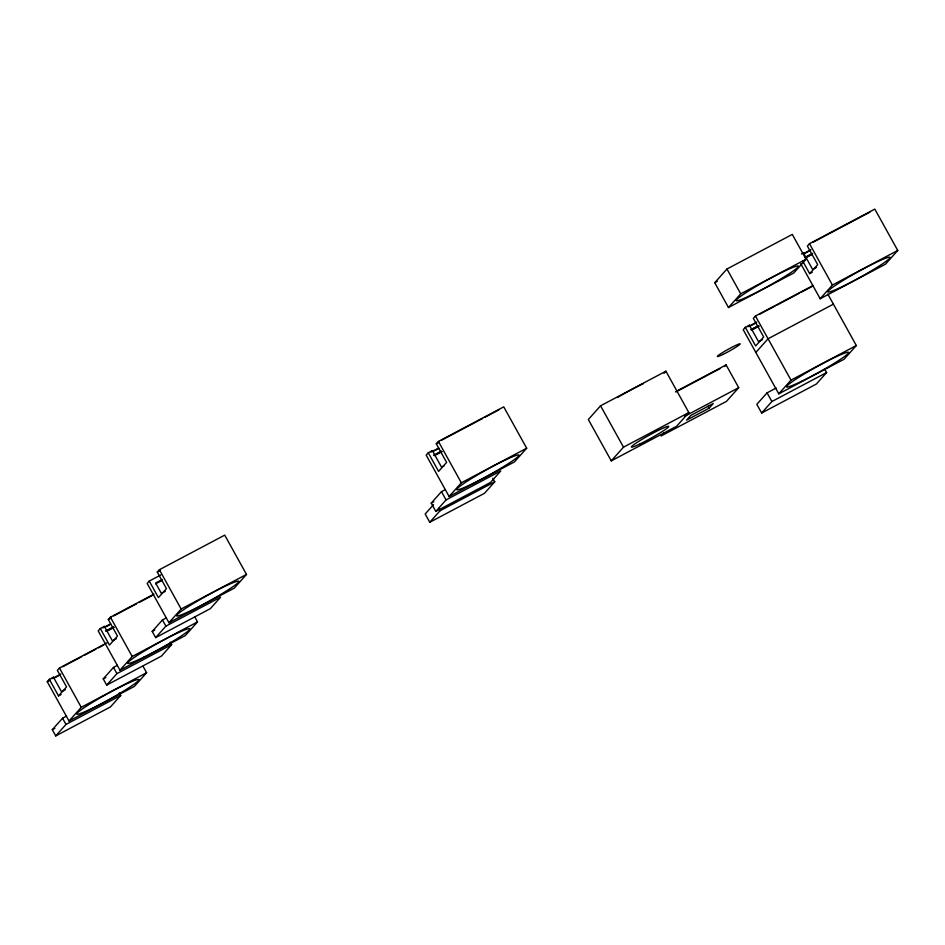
<?xml version="1.0" encoding="UTF-8"?>
<svg xmlns="http://www.w3.org/2000/svg" width="945" height="945" viewBox="0 0 945 945"><rect width="100%" height="100%" fill="white"/><g stroke="black" fill="none" stroke-linecap="round" stroke-linejoin="round"><path stroke-width="1.42" d="M143.085 666.367L146.605 672.71L134.379 686.413L69.032 721.011L47.25 681.711L49.353 679.361L53.44 677.199L61.46 691.669L65.359 689.602M106.879 642.907L59.476 668.009L57.373 670.359L66.552 686.909L58.519 695.898L49.353 679.361M52.093 678.687L53.44 677.199M116.306 638.796L112.408 640.864L104.375 626.381L100.3 628.543L98.197 630.894L119.98 670.194L185.314 635.595L197.54 621.893L194.729 616.825M100.3 628.543L109.466 645.092L117.487 636.091L108.321 619.554L110.423 617.191L153.976 594.133M103.04 627.882L104.375 626.381M149.251 581.069L147.16 583.431L168.942 622.72L234.277 588.133L246.503 574.43L224.721 535.13L159.386 569.729L157.283 572.079L166.45 588.629L158.429 597.618L149.251 581.069L160.792 574.973M119.318 692.98L120.7 695.461L110.459 706.931L55.731 735.907L52.294 729.705L62.535 718.224L66.445 716.156M170.265 642.163L171.636 644.644L161.406 656.125L106.679 685.101L103.241 678.888L113.483 667.418L117.393 665.351M55.731 735.907L65.973 724.437L120.7 695.461M69.032 721.011L81.258 707.309L146.605 672.71M155.641 637.627L165.883 626.145L220.598 597.181L210.357 608.651L155.641 637.627L152.204 631.425L162.446 619.944L166.344 617.876M106.679 685.101L116.92 673.62L171.636 644.644M119.98 670.194L132.206 656.491L197.54 621.893M168.942 622.72L181.168 609.017L246.503 574.43M428.274 452.785L426.183 455.147L449.111 496.503L514.446 461.916L526.672 448.213L503.744 406.846L438.409 441.433L436.306 443.796L446.619 462.412L438.598 471.401L428.274 452.785L432.361 450.623L441.539 467.173L444.138 465.79M431.026 452.123L432.361 450.623M435.81 511.41L446.052 499.929L500.767 470.964L490.538 482.434L435.81 511.41L431.227 503.13L441.469 491.66L445.378 489.593M433.566 504.595L425.191 513.986L429.774 522.266L484.502 493.29L494.743 481.808L492.77 478.264M449.111 496.503L461.337 482.8L526.672 448.213M429.774 522.266L440.016 510.784L494.743 481.808M600.559 405.807L588.333 419.509L611.261 460.865L676.608 426.278L688.834 412.575L665.906 371.208L600.559 405.807L623.499 447.162L611.261 460.865M714.727 282.709L726.953 269.006L792.288 234.407L806.05 259.225L793.824 272.94L728.477 307.527L714.727 282.709L717.29 281.35M664.028 373.31L665.906 371.208M728.477 307.527L740.715 293.824L806.05 259.225M800.722 263.655L820.177 298.75L885.524 264.163L897.75 250.46L874.822 209.093L809.475 243.68L807.384 246.043L817.697 264.659L809.676 273.648L802.789 261.233M762.473 339.68L758.575 341.736L749.409 325.198L745.322 327.36L743.219 329.71L778.763 393.829L844.098 359.23L856.324 345.527L827.796 294.049M813.102 285.484L755.445 316.008L753.342 318.359L763.666 336.975L755.634 345.964L745.322 327.36M749.409 325.198L748.062 326.698L756.862 322.032M663.957 432.81L661.146 435.976L726.481 401.377L738.707 387.674L726.103 364.924L676.136 391.384M724.697 366.495L726.103 364.924M755.835 352.461L768.061 338.759L833.395 304.16M709.057 408.24L713.262 403.527L690.795 415.422L686.59 420.123L709.057 408.24L707.911 406.173M820.177 298.75L832.403 285.047L897.75 250.46M776.188 388.017L767.068 392.848L756.827 404.318L761.635 413.012L816.362 384.036L826.603 372.566L824.536 368.833M761.635 413.012L771.876 401.53L826.603 372.566M778.763 393.829L790.989 380.126L856.324 345.527M157.283 572.079L159.847 570.721M162.15 579.592L155.63 583.041L161.371 593.389L165.28 591.322M155.594 583.856L162.091 580.419M812.794 242.381L827.879 234.395M829.131 233.734L869.979 212.105M441.728 440.134L482.564 418.517M485.08 417.182L498.901 409.858M436.306 443.796L439.366 442.177M113.743 615.892L136.529 603.831M139.104 602.461L152.003 595.633M108.321 619.554L111.38 617.924M801.395 253.957L803.439 252.87L812.605 269.419L816.504 267.352M803.356 253.709L810.893 249.716M803.663 253.992L808.778 251.287M432.278 451.462L438.563 448.131M433.861 451.072L438.988 448.355M104.293 627.22L110.577 623.889M105.875 626.83L109.726 624.799M804.904 257.383L812.452 253.39M805.093 257.725L812.629 253.732M805.648 257.843L811.932 254.512M433.838 455.136L441.374 451.143M434.015 455.478L441.563 451.486M434.57 455.596L442.118 451.604M105.852 630.894L113.388 626.901M106.041 631.225L113.577 627.244M106.596 631.355L114.132 627.362M62.795 666.697L81.707 656.692M84.294 655.322L95.894 649.18M98.481 647.809L103.631 645.081M809.676 273.648L812.239 272.29M53.357 678.026L60.893 674.033M47.25 681.711L49.813 680.353M53.652 678.321L58.779 675.604M152.204 631.425L154.803 630.043M760.016 314.035L775.101 306.05M776.388 305.377L799.6 293.08M800.864 292.418L813.421 285.768M749.621 326.32L756.035 322.93M58.519 695.898L61.082 694.54M758.41 325.718L750.873 329.699L758.599 326.049M751.618 330.159L759.154 326.167M431.227 503.13L433.826 501.76M103.241 678.888L105.84 677.518M675.769 392.021L719.948 368.633M52.294 729.705L54.904 728.323M623.499 447.162L688.834 412.575M684.901 416.166L738.707 387.674M809.475 243.68L832.403 285.047M755.445 316.008L790.989 380.126M726.953 269.006L740.715 293.824M767.068 392.848L771.876 401.53M438.409 441.433L461.337 482.8M441.469 491.66L446.052 499.929M438.704 508.422L440.016 510.784M159.386 569.729L181.168 609.017M162.446 619.944L165.883 626.145M110.423 617.191L132.206 656.491M113.483 667.418L116.92 673.62M59.476 668.009L81.258 707.309M62.535 718.224L65.973 724.437M617.392 397.538A35.591 2.918 -29 0 1 620.014 396.014M620.9 395.518A35.591 2.918 -29 0 1 643.545 383.505M640.19 443.831A21.357 1.748 -29 0 0 668.741 426.514A21.357 1.748 -29 0 0 641.218 439.815A21.357 1.748 -29 0 0 640.19 443.831M843.672 285.91A35.591 2.918 -29 0 0 890.119 257.453A35.591 2.918 -29 0 0 843.094 280.452A35.591 2.918 -29 0 0 843.672 285.91M143.876 657.153A35.591 2.918 -29 0 0 189.91 628.85A35.591 2.918 -29 0 0 142.494 652.144A35.591 2.918 -29 0 0 143.876 657.153M192.839 609.679A35.591 2.918 -29 0 0 238.872 581.376A35.591 2.918 -29 0 0 191.445 604.67A35.591 2.918 -29 0 0 192.839 609.679M92.941 707.959A35.591 2.918 -29 0 0 138.962 679.656A35.591 2.918 -29 0 0 91.547 702.962A35.591 2.918 -29 0 0 92.941 707.959M473.008 483.462A35.591 2.918 -29 0 0 519.041 455.159A35.591 2.918 -29 0 0 471.614 478.453A35.591 2.918 -29 0 0 473.008 483.462M751.24 295.041A35.591 2.918 -29 0 0 798.419 266.313A35.591 2.918 -29 0 0 752.137 288.78A35.591 2.918 -29 0 0 751.24 295.041M722.937 354.446A13.053 1.075 -29 0 0 740.171 343.933A13.053 1.075 -29 0 0 723.138 352.213A13.053 1.075 -29 0 0 722.937 354.446M802.246 380.977A35.591 2.918 -29 0 0 848.704 352.52A35.591 2.918 -29 0 0 801.679 375.531A35.591 2.918 -29 0 0 802.246 380.977"/></g></svg>
